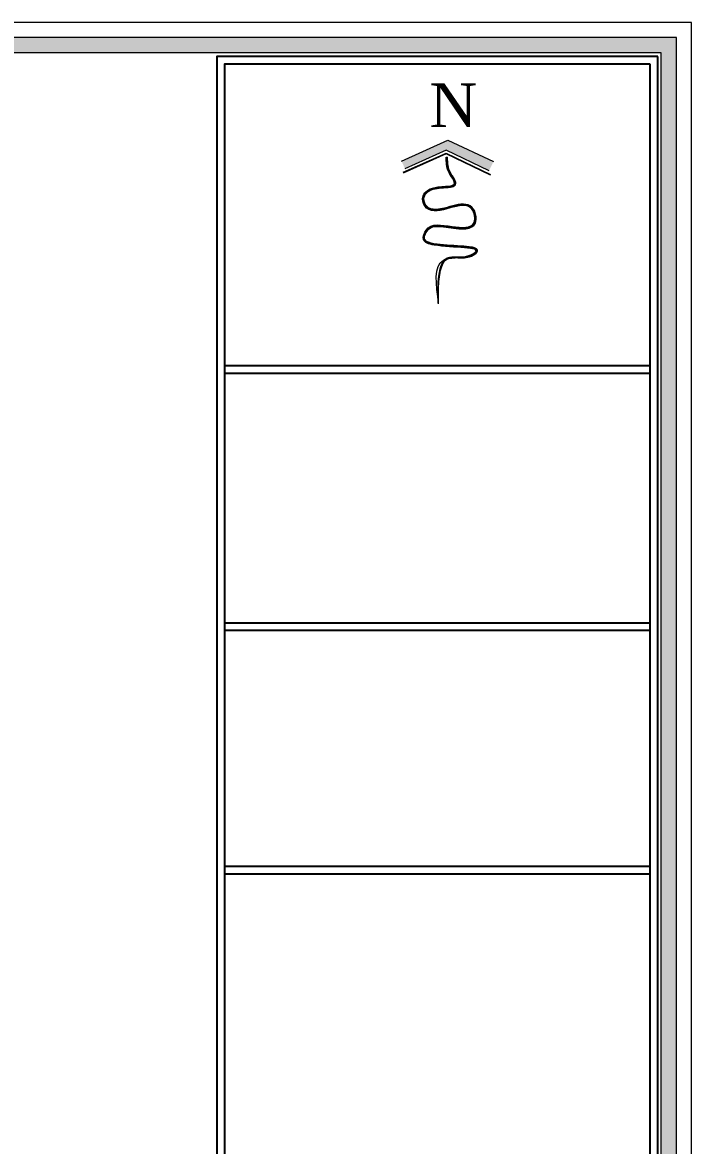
# Model space of a CAD drawing. Header units: metres. Extents: x -355 to 973, y -73 to 238.
# Drawn here: x -261.7 to -247.13, y 2.2 to 26.66 of the extents above; entities that cross this region are included whole.
import ezdxf

# ---------------------------------------------------------------- set-up
doc = ezdxf.new("R2010")
doc.units = ezdxf.units.M
doc.header["$LTSCALE"] = 3
doc.header["$MEASUREMENT"] = 0
doc.layers.add('05', color=21, linetype='Continuous', lineweight=5)
doc.styles.add('CCE02', font='naskhec.shx')

msp = doc.modelspace()

# ---------------------------------------------------------------- hatches: boundary and pattern name
at = {"layer": '05'}
h = msp.add_hatch(color=256, dxfattribs=at)
h.paths.add_polyline_path([(-247.456, 26.328), (-247.456, -19.209), (-313.041, -19.209), (-313.041, 26.328)])
h.paths.add_polyline_path([(-247.786, -18.879), (-312.71, -18.879), (-312.71, 25.998), (-247.786, 25.998)], flags=16)
at = {"layer": '05', "ltscale": 0.2}
msp.add_hatch(color=256, dxfattribs=at).paths.add_polyline_path([(-252.433, 24.097), (-253.442, 23.64), (-253.368, 23.474), (-252.47, 23.876), (-251.537, 23.428), (-251.44, 23.631)])

# ---------------------------------------------------------------- linework, layer by layer
for p, q in [((-257.298, 19.187), (-248.027, 19.187)), ((-257.298, 19.021), (-248.027, 19.021)), ((-257.298, 13.588), (-248.027, 13.588)), ((-257.298, 13.423), (-248.027, 13.423)), ((-257.298, 8.286), (-248.027, 8.286)), ((-257.298, 8.121), (-248.027, 8.121))]:
    msp.add_line(p, q)
for points in [[(-247.862, 25.914), (-257.463, 25.914), (-257.463, -18.124), (-247.862, -18.124)], [(-248.027, 25.749), (-257.298, 25.749), (-257.298, -17.959), (-248.027, -17.959)]]:
    msp.add_lwpolyline(points, close=True)
for p, q in [((-253.442, 23.64), (-252.433, 24.097)), ((-252.433, 24.097), (-251.44, 23.631)), ((-252.477, 23.808), (-253.411, 23.39)), ((-252.471, 23.795), (-253.405, 23.377)), ((-252.47, 23.876), (-253.368, 23.474)), ((-251.503, 23.33), (-252.471, 23.795)), ((-251.537, 23.428), (-252.47, 23.876)), ((-252.467, 23.722), (-252.438, 23.722)), ((-251.496, 23.343), (-252.464, 23.808))]:
    msp.add_line(p, q, dxfattribs=at)
at = {"layer": '05'}
for points in [[(-247.125, 26.659), (-313.371, 26.659), (-313.371, -19.54), (-247.125, -19.54)], [(-247.456, 26.328), (-313.041, 26.328), (-313.041, -19.209), (-247.456, -19.209)], [(-247.786, 25.998), (-312.71, 25.998), (-312.71, -18.879), (-247.786, -18.879)]]:
    msp.add_lwpolyline(points, close=True, dxfattribs=at)
at = {"layer": '05', "ltscale": 0.2, "start_tangent": (-0.038032, -0.999277)}
msp.add_spline([(-252.634, 20.535), (-252.529, 21.482), (-251.973, 21.583), (-251.847, 21.647), (-252.731, 21.811), (-252.967, 21.935), (-252.908, 22.139), (-252.34, 22.215), (-251.86, 22.303), (-251.91, 22.593), (-252.896, 22.618), (-252.984, 22.82), (-252.82, 23.035), (-252.289, 23.161), (-252.415, 23.401), (-252.467, 23.722)], degree=3, dxfattribs=at)
at = {"layer": '05', "ltscale": 0.2}
for points, knots in [([(-252.641, 20.548), (-252.648, 20.62), (-252.653, 20.738), (-252.645, 21.033), (-252.627, 21.216), (-252.555, 21.434), (-252.514, 21.495), (-252.357, 21.58), (-252.205, 21.539), (-251.977, 21.564), (-251.893, 21.598), (-251.811, 21.658), (-251.797, 21.687), (-251.828, 21.729), (-251.863, 21.739), (-251.958, 21.756), (-252.019, 21.762), (-252.226, 21.778), (-252.397, 21.784), (-252.662, 21.81), (-252.764, 21.823), (-252.915, 21.872), (-252.959, 21.91), (-252.96, 22.032), (-252.921, 22.113), (-252.827, 22.207), (-252.769, 22.228), (-252.59, 22.244), (-252.456, 22.218), (-252.212, 22.185), (-252.108, 22.176), (-251.949, 22.199), (-251.888, 22.229), (-251.825, 22.341), (-251.827, 22.425), (-251.876, 22.583), (-251.929, 22.644), (-252.064, 22.692), (-252.145, 22.686), (-252.424, 22.631), (-252.646, 22.539), (-252.854, 22.595), (-252.902, 22.63), (-252.967, 22.739), (-252.981, 22.806), (-252.95, 22.922), (-252.908, 22.974), (-252.724, 23.078), (-252.522, 23.069), (-252.339, 23.094), (-252.296, 23.109), (-252.269, 23.176), (-252.294, 23.223), (-252.359, 23.326), (-252.396, 23.383), (-252.458, 23.535), (-252.456, 23.627), (-252.455, 23.722)], [0.189313, 0.189313, 0.189313, 0.189313, 0.353922, 0.353922, 0.56065, 0.56065, 0.700594, 0.700594, 0.974313, 0.974313, 1.113902, 1.113902, 1.220353, 1.220353, 1.326805, 1.326805, 1.433256, 1.433256, 1.646158, 1.646158, 1.790642, 1.790642, 1.935127, 1.935127, 2.079611, 2.079611, 2.224095, 2.224095, 2.454194, 2.454194, 2.618094, 2.618094, 2.758426, 2.758426, 2.898757, 2.898757, 3.054019, 3.054019, 3.209281, 3.209281, 3.558313, 3.558313, 3.687504, 3.687504, 3.816696, 3.816696, 3.945888, 3.945888, 4.204271, 4.204271, 4.316406, 4.316406, 4.428542, 4.428542, 4.540677, 4.540677, 4.738855, 4.738855, 4.738855, 4.738855]), ([(-252.639, 20.548), (-252.646, 20.62), (-252.652, 20.738), (-252.644, 21.043), (-252.623, 21.241), (-252.546, 21.443), (-252.51, 21.494), (-252.419, 21.546), (-252.364, 21.553), (-252.223, 21.554), (-252.134, 21.544), (-251.967, 21.565), (-251.884, 21.601), (-251.81, 21.658), (-251.797, 21.684), (-251.82, 21.725), (-251.849, 21.735), (-251.923, 21.753), (-251.972, 21.759), (-252.189, 21.779), (-252.411, 21.785), (-252.723, 21.82), (-252.833, 21.837), (-252.941, 21.899), (-252.961, 21.934), (-252.954, 22.031), (-252.929, 22.09), (-252.862, 22.176), (-252.822, 22.202), (-252.678, 22.25), (-252.547, 22.231), (-252.262, 22.19), (-252.102, 22.165), (-251.92, 22.21), (-251.869, 22.246), (-251.823, 22.363), (-251.828, 22.443), (-251.876, 22.581), (-251.918, 22.633), (-252.025, 22.685), (-252.089, 22.69), (-252.226, 22.675), (-252.299, 22.656), (-252.522, 22.597), (-252.674, 22.553), (-252.842, 22.591), (-252.889, 22.621), (-252.958, 22.721), (-252.977, 22.785), (-252.958, 22.913), (-252.908, 22.977), (-252.753, 23.053), (-252.649, 23.065), (-252.469, 23.079), (-252.393, 23.08), (-252.304, 23.107), (-252.278, 23.129), (-252.275, 23.195), (-252.299, 23.233), (-252.353, 23.319), (-252.383, 23.366), (-252.454, 23.513), (-252.455, 23.608), (-252.454, 23.712), (-252.454, 23.717), (-252.454, 23.722)], [0.189313, 0.189313, 0.189313, 0.189313, 0.353816, 0.353816, 0.574556, 0.574556, 0.697001, 0.697001, 0.819445, 0.819445, 0.979694, 0.979694, 1.119662, 1.119662, 1.213675, 1.213675, 1.307689, 1.307689, 1.401702, 1.401702, 1.668689, 1.668689, 1.832704, 1.832704, 1.944014, 1.944014, 2.055324, 2.055324, 2.166634, 2.166634, 2.404596, 2.404596, 2.642559, 2.642559, 2.774394, 2.774394, 2.906229, 2.906229, 3.035085, 3.035085, 3.163941, 3.163941, 3.292797, 3.292797, 3.550508, 3.550508, 3.675423, 3.675423, 3.800337, 3.800337, 3.956292, 3.956292, 4.112246, 4.112246, 4.243947, 4.243947, 4.336692, 4.336692, 4.429436, 4.429436, 4.522181, 4.522181, 4.728501, 4.728501, 4.738855, 4.738855, 4.738855, 4.738855]), ([(-252.635, 20.549), (-252.642, 20.62), (-252.647, 20.738), (-252.64, 21.021), (-252.624, 21.192), (-252.557, 21.42), (-252.514, 21.488), (-252.4, 21.551), (-252.327, 21.551), (-252.166, 21.546), (-252.078, 21.539), (-251.923, 21.577), (-251.856, 21.612), (-251.801, 21.664), (-251.794, 21.691), (-251.82, 21.729), (-251.846, 21.739), (-251.91, 21.755), (-251.95, 21.761), (-252.119, 21.778), (-252.283, 21.784), (-252.608, 21.807), (-252.77, 21.824), (-252.92, 21.886), (-252.95, 21.915), (-252.956, 22.008), (-252.934, 22.07), (-252.871, 22.162), (-252.83, 22.193), (-252.737, 22.227), (-252.683, 22.232), (-252.503, 22.226), (-252.356, 22.194), (-252.121, 22.174), (-252.029, 22.173), (-251.888, 22.221), (-251.84, 22.276), (-251.818, 22.429), (-251.841, 22.523), (-251.927, 22.651), (-251.992, 22.682), (-252.211, 22.702), (-252.394, 22.629), (-252.662, 22.573), (-252.756, 22.565), (-252.897, 22.626), (-252.952, 22.703), (-252.976, 22.863), (-252.938, 22.939), (-252.791, 23.041), (-252.677, 23.058), (-252.461, 23.076), (-252.359, 23.072), (-252.279, 23.124), (-252.267, 23.153), (-252.284, 23.218), (-252.307, 23.254), (-252.366, 23.348), (-252.402, 23.408), (-252.44, 23.521), (-252.447, 23.576), (-252.45, 23.662), (-252.45, 23.692), (-252.449, 23.722)], [0.189313, 0.189313, 0.189313, 0.189313, 0.35339, 0.35339, 0.547288, 0.547288, 0.701753, 0.701753, 0.856219, 0.856219, 1.010684, 1.010684, 1.135826, 1.135826, 1.218652, 1.218652, 1.301478, 1.301478, 1.384304, 1.384304, 1.597474, 1.597474, 1.810645, 1.810645, 1.926907, 1.926907, 2.043169, 2.043169, 2.159431, 2.159431, 2.275693, 2.275693, 2.508217, 2.508217, 2.660141, 2.660141, 2.80795, 2.80795, 2.955758, 2.955758, 3.103567, 3.103567, 3.400285, 3.400285, 3.585095, 3.585095, 3.757667, 3.757667, 3.930239, 3.930239, 4.10281, 4.10281, 4.275382, 4.275382, 4.357402, 4.357402, 4.439423, 4.439423, 4.557699, 4.557699, 4.675975, 4.675975, 4.738855, 4.738855, 4.738855, 4.738855]), ([(-252.638, 20.548), (-252.645, 20.619), (-252.65, 20.737), (-252.643, 20.999), (-252.631, 21.143), (-252.578, 21.38), (-252.537, 21.468), (-252.423, 21.549), (-252.349, 21.554), (-252.182, 21.55), (-252.09, 21.541), (-251.934, 21.576), (-251.867, 21.61), (-251.812, 21.656), (-251.8, 21.673), (-251.806, 21.712), (-251.823, 21.724), (-251.864, 21.741), (-251.891, 21.747), (-252.019, 21.769), (-252.161, 21.775), (-252.46, 21.794), (-252.617, 21.805), (-252.835, 21.844), (-252.908, 21.869), (-252.962, 21.941), (-252.961, 21.989), (-252.926, 22.093), (-252.893, 22.141), (-252.821, 22.202), (-252.779, 22.219), (-252.595, 22.251), (-252.41, 22.203), (-252.105, 22.175), (-251.993, 22.176), (-251.866, 22.248), (-251.834, 22.302), (-251.826, 22.437), (-251.844, 22.514), (-251.923, 22.65), (-251.998, 22.684), (-252.167, 22.69), (-252.263, 22.667), (-252.482, 22.609), (-252.607, 22.572), (-252.785, 22.573), (-252.847, 22.59), (-252.942, 22.686), (-252.975, 22.764), (-252.962, 22.899), (-252.919, 22.96), (-252.751, 23.063), (-252.59, 23.068), (-252.396, 23.083), (-252.339, 23.088), (-252.28, 23.127), (-252.269, 23.156), (-252.287, 23.217), (-252.309, 23.252), (-252.366, 23.342), (-252.402, 23.398), (-252.44, 23.506), (-252.448, 23.558), (-252.453, 23.648), (-252.453, 23.685), (-252.452, 23.722)], [0.189313, 0.189313, 0.189313, 0.189313, 0.353024, 0.353024, 0.520061, 0.520061, 0.682191, 0.682191, 0.844322, 0.844322, 1.006453, 1.006453, 1.126512, 1.126512, 1.196676, 1.196676, 1.26684, 1.26684, 1.337003, 1.337003, 1.539258, 1.539258, 1.736251, 1.736251, 1.878661, 1.878661, 1.986363, 1.986363, 2.094066, 2.094066, 2.201768, 2.201768, 2.504095, 2.504095, 2.692244, 2.692244, 2.819008, 2.819008, 2.945772, 2.945772, 3.115402, 3.115402, 3.285033, 3.285033, 3.496858, 3.496858, 3.644232, 3.644232, 3.792621, 3.792621, 3.94101, 3.94101, 4.161025, 4.161025, 4.278782, 4.278782, 4.358444, 4.358444, 4.438106, 4.438106, 4.5497, 4.5497, 4.661295, 4.661295, 4.738855, 4.738855, 4.738855, 4.738855]), ([(-252.637, 20.548), (-252.643, 20.62), (-252.649, 20.738), (-252.641, 21.041), (-252.621, 21.236), (-252.54, 21.452), (-252.497, 21.506), (-252.383, 21.553), (-252.313, 21.552), (-252.158, 21.547), (-252.075, 21.541), (-251.921, 21.579), (-251.853, 21.615), (-251.804, 21.664), (-251.797, 21.686), (-251.813, 21.721), (-251.832, 21.73), (-251.878, 21.746), (-251.908, 21.752), (-252.014, 21.768), (-252.106, 21.774), (-252.409, 21.792), (-252.651, 21.802), (-252.879, 21.862), (-252.93, 21.887), (-252.964, 21.97), (-252.95, 22.034), (-252.89, 22.145), (-252.848, 22.184), (-252.752, 22.227), (-252.695, 22.234), (-252.488, 22.229), (-252.308, 22.184), (-252.047, 22.176), (-251.961, 22.185), (-251.853, 22.261), (-251.827, 22.322), (-251.829, 22.463), (-251.852, 22.541), (-251.93, 22.648), (-251.984, 22.676), (-252.171, 22.703), (-252.324, 22.651), (-252.62, 22.575), (-252.76, 22.551), (-252.916, 22.646), (-252.963, 22.726), (-252.972, 22.88), (-252.929, 22.951), (-252.782, 23.044), (-252.673, 23.06), (-252.488, 23.075), (-252.411, 23.076), (-252.317, 23.098), (-252.286, 23.114), (-252.267, 23.173), (-252.283, 23.209), (-252.327, 23.286), (-252.357, 23.329), (-252.43, 23.458), (-252.446, 23.54), (-252.451, 23.656), (-252.451, 23.689), (-252.451, 23.722)], [0.189313, 0.189313, 0.189313, 0.189313, 0.353486, 0.353486, 0.572346, 0.572346, 0.717565, 0.717565, 0.862784, 0.862784, 1.010907, 1.010907, 1.13908, 1.13908, 1.209511, 1.209511, 1.279942, 1.279942, 1.350373, 1.350373, 1.491234, 1.491234, 1.772958, 1.772958, 1.897262, 1.897262, 2.021566, 2.021566, 2.145871, 2.145871, 2.270175, 2.270175, 2.548681, 2.548681, 2.704077, 2.704077, 2.833096, 2.833096, 2.962114, 2.962114, 3.091132, 3.091132, 3.349169, 3.349169, 3.607206, 3.607206, 3.772468, 3.772468, 3.93773, 3.93773, 4.102992, 4.102992, 4.231715, 4.231715, 4.319308, 4.319308, 4.406901, 4.406901, 4.494493, 4.494493, 4.669581, 4.669581, 4.738855, 4.738855, 4.738855, 4.738855]), ([(-252.634, 20.535), (-252.638, 20.636), (-252.639, 20.738), (-252.633, 20.999), (-252.617, 21.139), (-252.563, 21.378), (-252.521, 21.464), (-252.41, 21.537), (-252.334, 21.54), (-252.158, 21.534), (-252.059, 21.526), (-251.903, 21.574), (-251.848, 21.605), (-251.798, 21.651), (-251.783, 21.674), (-251.795, 21.723), (-251.816, 21.737), (-251.859, 21.755), (-251.885, 21.761), (-251.979, 21.777), (-252.062, 21.784), (-252.34, 21.802), (-252.565, 21.811), (-252.825, 21.857), (-252.896, 21.882), (-252.944, 21.939), (-252.947, 21.975), (-252.923, 22.064), (-252.896, 22.111), (-252.835, 22.175), (-252.801, 22.194), (-252.721, 22.217), (-252.675, 22.22), (-252.499, 22.214), (-252.347, 22.18), (-252.088, 22.16), (-251.985, 22.163), (-251.851, 22.24), (-251.817, 22.304), (-251.813, 22.453), (-251.835, 22.535), (-251.915, 22.655), (-251.975, 22.687), (-252.181, 22.72), (-252.35, 22.656), (-252.629, 22.588), (-252.741, 22.573), (-252.864, 22.624), (-252.901, 22.658), (-252.951, 22.753), (-252.961, 22.807), (-252.938, 22.902), (-252.907, 22.945), (-252.781, 23.034), (-252.65, 23.049), (-252.456, 23.063), (-252.389, 23.065), (-252.305, 23.089), (-252.276, 23.107), (-252.254, 23.166), (-252.265, 23.201), (-252.299, 23.265), (-252.322, 23.3), (-252.38, 23.393), (-252.408, 23.45), (-252.435, 23.561), (-252.437, 23.616), (-252.438, 23.689), (-252.438, 23.705), (-252.438, 23.722)], [0.189313, 0.189313, 0.189313, 0.189313, 0.35204, 0.35204, 0.518958, 0.518958, 0.688008, 0.688008, 0.857059, 0.857059, 1.026109, 1.026109, 1.133451, 1.133451, 1.200141, 1.200141, 1.266831, 1.266831, 1.333521, 1.333521, 1.466902, 1.466902, 1.733663, 1.733663, 1.873395, 1.873395, 1.973948, 1.973948, 2.074502, 2.074502, 2.175056, 2.175056, 2.27561, 2.27561, 2.519105, 2.519105, 2.692756, 2.692756, 2.824722, 2.824722, 2.956688, 2.956688, 3.088654, 3.088654, 3.36881, 3.36881, 3.581833, 3.581833, 3.697233, 3.697233, 3.812633, 3.812633, 3.928033, 3.928033, 4.123262, 4.123262, 4.24303, 4.24303, 4.317028, 4.317028, 4.391025, 4.391025, 4.465023, 4.465023, 4.584607, 4.584607, 4.70419, 4.70419, 4.738855, 4.738855, 4.738855, 4.738855])]:
    msp.add_open_spline(points, degree=3, knots=knots, dxfattribs=at)

# ---------------------------------------------------------------- texts
at = {"layer": '05', "ltscale": 0.2, "insert": (-252.833, 25.331), "char_height": 0.95158, "width": 4.77666, "attachment_point": 1, "style": 'CCE02'}
msp.add_mtext('{\\f@Batang|b0|i0|c0|p18;N}', dxfattribs=at)

doc.saveas('drawing.dxf')
